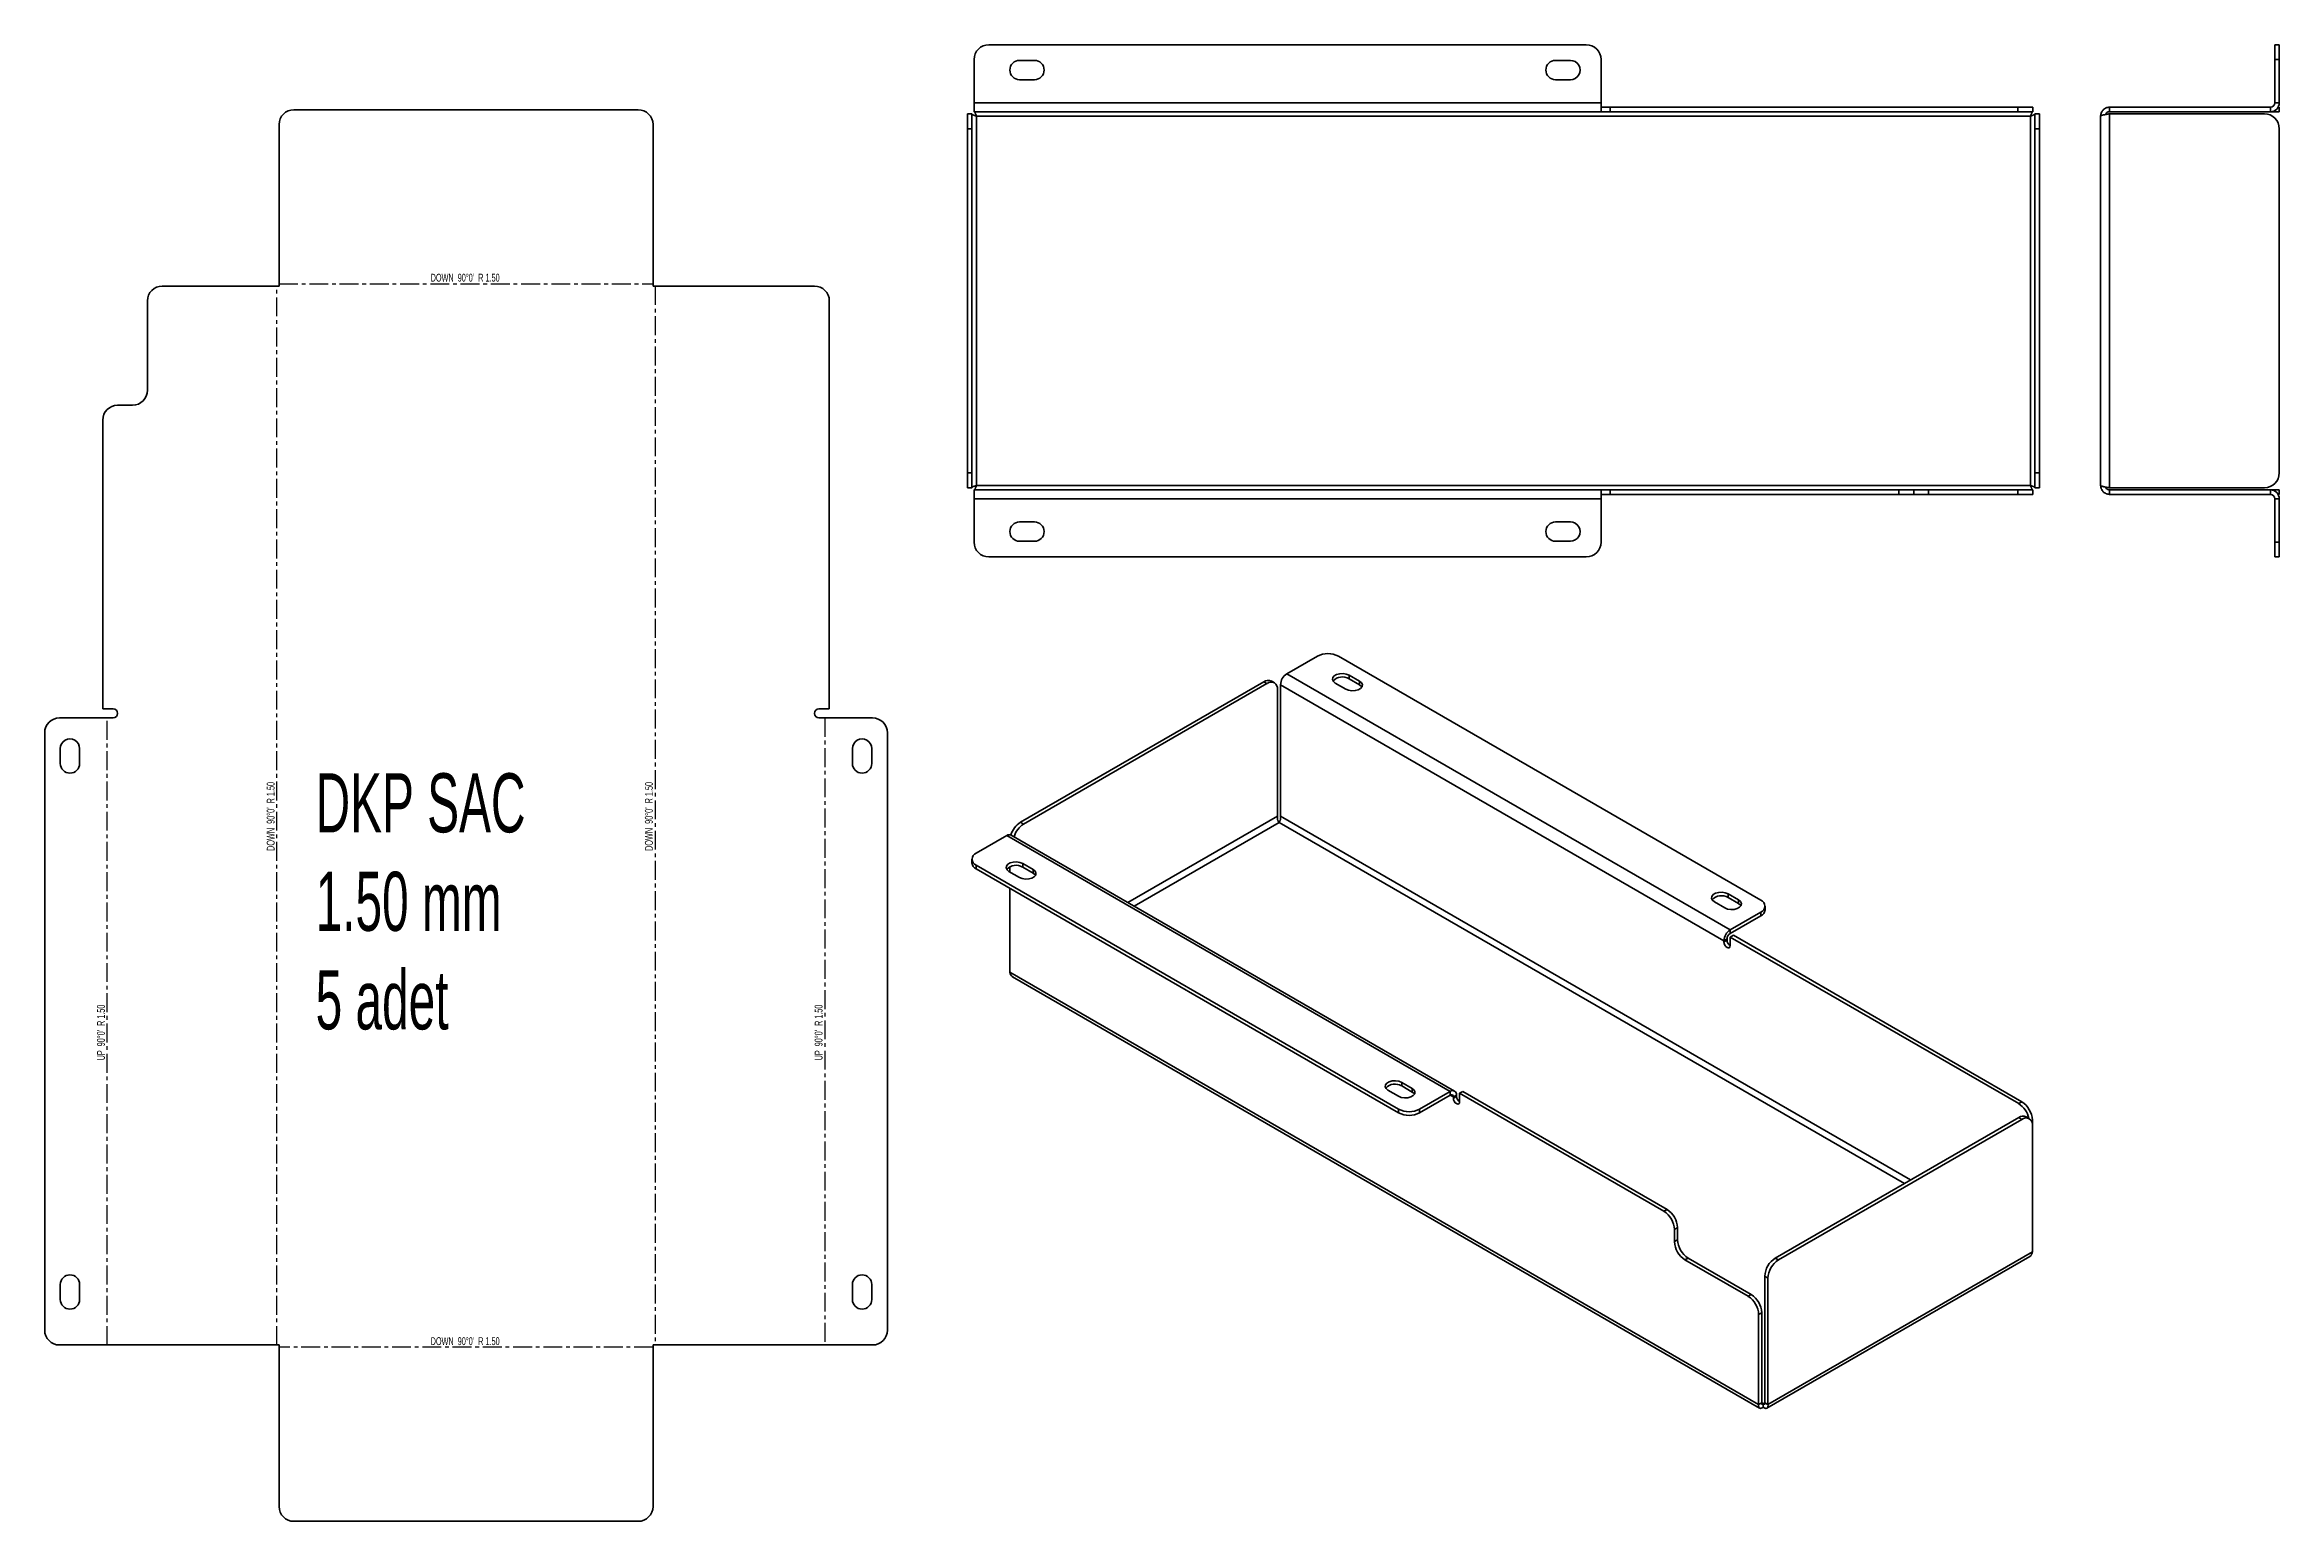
# Model space of a CAD drawing. Header units: millimetres. Extents: x -243 to 508, y -142 to 353.
import ezdxf

# ---------------------------------------------------------------- set-up
doc = ezdxf.new("R2010")
doc.units = ezdxf.units.MM
doc.linetypes.add('CENTER', pattern=[10.16, 6.35, -1.27, 1.27, -1.27])
doc.styles.add('SLDTEXTSTYLE0', font='TXT', dxfattribs={"width": 0.605})
doc.styles.add('SLDTEXTSTYLE1', font='TXT', dxfattribs={"width": 0.574118})

msp = doc.modelspace()

# ---------------------------------------------------------------- linework, layer by layer
at = {"color": 7, "linetype": 'Continuous', "lineweight": 35}
for p, q in [((74.34, 353.38), (274.92, 353.38)), ((506.18, 353.38), (507.68, 353.38)), ((506.18, 348.38), (506.18, 353.38)), ((507.68, 353.38), (507.68, 348.38)), ((69.34, 333.88), (69.34, 348.38)), ((84.63, 348.13), (89.63, 348.13)), ((264.63, 348.13), (269.63, 348.13)), ((279.92, 348.38), (279.92, 333.88)), ((507.68, 348.38), (506.18, 348.38)), ((506.18, 333.88), (506.18, 348.38)), ((507.68, 333.88), (507.68, 348.38)), ((89.63, 341.63), (84.63, 341.63)), ((269.63, 341.63), (264.63, 341.63)), ((-43.47, 331.54), (-159.05, 331.54)), ((69.34, 330.88), (69.34, 333.88)), ((69.34, 333.88), (279.92, 333.88)), ((279.92, 330.88), (69.34, 330.88)), ((279.92, 333.88), (279.92, 330.88)), ((282.92, 332.38), (279.92, 332.38)), ((282.92, 330.88), (279.92, 330.88)), ((282.92, 332.38), (282.92, 330.88)), ((282.92, 332.38), (419.92, 332.38)), ((282.92, 330.88), (419.92, 330.88)), ((419.92, 330.88), (419.92, 332.38)), ((419.92, 332.38), (424.92, 332.38)), ((424.92, 330.88), (419.92, 330.88)), ((424.92, 332.38), (424.92, 330.88)), ((450.68, 332.38), (450.68, 330.88)), ((450.68, 332.38), (504.68, 332.38)), ((450.68, 330.88), (504.68, 330.88)), ((504.68, 332.38), (504.68, 330.88)), ((507.68, 330.88), (504.68, 330.88)), ((506.18, 333.88), (507.68, 333.88)), ((507.68, 332.38), (507.28, 332.38)), ((507.68, 332.38), (507.68, 330.88)), ((-164.05, 272.33), (-164.05, 326.54)), ((-38.47, 272.33), (-38.47, 326.54)), ((67.13, 330.18), (68.63, 330.18)), ((67.13, 325.18), (67.13, 330.18)), ((68.63, 325.18), (67.13, 325.18)), ((67.13, 209.59), (67.13, 325.18)), ((68.63, 330.18), (68.63, 325.18)), ((68.63, 209.59), (68.63, 325.18)), ((70.13, 329.38), (424.13, 329.38)), ((70.13, 205.38), (70.13, 329.38)), ((424.13, 329.38), (424.13, 205.38)), ((425.63, 325.18), (425.63, 330.18)), ((425.63, 330.18), (427.13, 330.18)), ((427.13, 325.18), (425.63, 325.18)), ((425.63, 325.18), (425.63, 209.59)), ((427.13, 330.18), (427.13, 325.18)), ((427.13, 325.18), (427.13, 209.59)), ((447.68, 205.38), (447.68, 329.38)), ((450.68, 204.59), (450.68, 330.18)), ((450.68, 330.18), (502.68, 330.18)), ((507.68, 209.59), (507.68, 325.18)), ((-164.05, 272.33), (-203.26, 272.33)), ((-38.47, 272.33), (15.74, 272.33)), ((-208.26, 237.33), (-208.26, 267.33)), ((20.74, 130.33), (20.74, 267.33)), ((-223.26, 227.33), (-223.26, 130.33)), ((-218.26, 232.33), (-213.26, 232.33)), ((67.13, 209.59), (68.63, 209.59)), ((67.13, 204.59), (67.13, 209.59)), ((68.63, 204.59), (67.13, 204.59)), ((68.63, 209.59), (68.63, 204.59)), ((69.34, 203.88), (279.92, 203.88)), ((69.34, 200.88), (69.34, 203.88)), ((424.13, 205.38), (70.13, 205.38)), ((279.92, 203.88), (279.92, 200.88)), ((279.92, 203.88), (282.92, 203.88)), ((282.92, 202.38), (282.92, 203.88)), ((379.92, 203.88), (282.92, 203.88)), ((379.92, 202.38), (379.92, 203.88)), ((379.92, 203.88), (384.92, 203.88)), ((384.92, 203.88), (384.92, 202.38)), ((384.92, 203.88), (389.92, 203.88)), ((389.92, 203.88), (389.92, 202.38)), ((419.92, 203.88), (389.92, 203.88)), ((419.92, 202.38), (419.92, 203.88)), ((419.92, 203.88), (424.92, 203.88)), ((424.92, 203.88), (424.92, 202.38)), ((425.63, 209.59), (427.13, 209.59)), ((425.63, 204.59), (425.63, 209.59)), ((427.13, 204.59), (425.63, 204.59)), ((427.13, 209.59), (427.13, 204.59)), ((450.68, 204.59), (502.68, 204.59)), ((450.68, 202.38), (450.68, 203.88)), ((450.68, 203.88), (504.68, 203.88)), ((504.68, 202.38), (504.68, 203.88)), ((504.68, 203.88), (507.68, 203.88)), ((507.68, 202.38), (507.68, 203.88)), ((69.34, 200.88), (279.92, 200.88)), ((69.34, 200.88), (69.34, 186.38)), ((279.92, 202.38), (282.92, 202.38)), ((279.92, 186.38), (279.92, 200.88)), ((379.92, 202.38), (282.92, 202.38)), ((384.92, 202.38), (379.92, 202.38)), ((389.92, 202.38), (384.92, 202.38)), ((389.92, 202.38), (419.92, 202.38)), ((424.92, 202.38), (419.92, 202.38)), ((450.68, 202.38), (504.68, 202.38)), ((506.18, 200.88), (507.68, 200.88)), ((506.18, 200.88), (506.18, 186.38)), ((507.28, 202.38), (507.68, 202.38)), ((507.68, 200.88), (507.68, 186.38)), ((84.63, 193.13), (89.63, 193.13)), ((264.63, 193.13), (269.63, 193.13)), ((74.34, 181.38), (274.92, 181.38)), ((89.63, 186.63), (84.63, 186.63)), ((269.63, 186.63), (264.63, 186.63)), ((506.18, 181.38), (506.18, 186.38)), ((506.18, 186.38), (507.68, 186.38)), ((507.68, 181.38), (506.18, 181.38)), ((507.68, 186.38), (507.68, 181.38)), ((174.38, 142.11), (184.63, 148.03)), ((191.7, 148.03), (333.54, 66.15)), ((84.93, 92.28), (166.66, 139.46)), ((85.99, 91.67), (167.72, 138.85)), ((167.72, 138.85), (166.66, 139.46)), ((170.22, 139.1), (169.16, 139.71)), ((171.26, 94.35), (171.26, 136.81)), ((172.26, 94.35), (172.26, 138.44)), ((321.16, 52.48), (172.26, 138.44)), ((174.38, 142.11), (323.29, 56.15)), ((194.21, 136.99), (190.67, 139.03)), ((195.27, 141.69), (198.81, 139.65)), ((195.27, 141.69), (195.27, 140.46)), ((195.27, 140.46), (198.81, 138.42)), ((198.81, 139.65), (198.81, 138.42)), ((-219.76, 130.33), (-223.26, 130.33)), ((20.74, 130.33), (17.24, 130.33)), ((-242.77, -78.26), (-242.77, 122.33)), ((-237.77, 127.33), (-219.76, 127.33)), ((35.24, 127.33), (17.24, 127.33)), ((40.24, -78.26), (40.24, 122.33)), ((-237.52, 117.03), (-237.52, 112.03)), ((-231.02, 112.03), (-231.02, 117.03)), ((28.49, 117.03), (28.49, 112.03)), ((34.99, 112.03), (34.99, 117.03)), ((84.93, 92.28), (85.99, 91.67)), ((171.26, 94.35), (121.02, 65.35)), ((123.15, 64.12), (171.76, 92.19)), ((171.76, 92.19), (381.76, -29.05)), ((383.88, -27.82), (172.26, 94.35)), ((80.33, 87.82), (70.08, 81.9)), ((80.33, 87.82), (229.24, 1.86)), ((230.74, 2.01), (81.83, 87.97)), ((68.62, 79.86), (68.62, 78.64)), ((70.08, 77.82), (211.92, -4.06)), ((70.08, 77.82), (70.08, 76.6)), ((70.08, 76.6), (211.92, -5.28)), ((84.61, 73.72), (81.07, 75.76)), ((81.4, 75.58), (81.4, 77.35)), ((85.67, 78.42), (89.2, 76.38)), ((85.67, 78.42), (85.67, 77.19)), ((85.67, 77.19), (89.2, 75.15)), ((89.2, 76.38), (89.2, 75.15)), ((81.4, 41.89), (81.4, 70.07)), ((322.55, 68.21), (326.08, 66.17)), ((322.55, 68.21), (322.55, 66.99)), ((321.49, 63.52), (317.95, 65.56)), ((322.55, 66.99), (326.08, 64.95)), ((333.54, 62.07), (323.29, 56.15)), ((333.54, 60.85), (323.29, 54.93)), ((326.08, 66.17), (326.08, 64.95)), ((333.54, 60.85), (333.54, 62.07)), ((335, 62.89), (335, 64.11)), ((322.23, 53.09), (321.16, 52.48)), ((322.23, 52.68), (321.16, 52.07)), ((322.23, 52.68), (322.23, 53.09)), ((323.29, 54.93), (323.29, 56.15)), ((324.35, 54.31), (323.29, 53.7)), ((323.29, 53.7), (323.29, 50.84)), ((323.29, 53.7), (420.16, -2.22)), ((324.35, 54.31), (421.22, -1.61)), ((321.16, 52.07), (321.16, 52.48)), ((332.83, -103.26), (81.4, 41.89)), ((82.3, 40.36), (333.17, -104.47)), ((211.89, 0.25), (208.35, 2.29)), ((212.95, 4.94), (216.48, 2.9)), ((212.95, 4.94), (212.95, 3.71)), ((212.95, 3.71), (216.48, 1.67)), ((216.48, 2.9), (216.48, 1.67)), ((218.99, -4.06), (229.24, 1.86)), ((218.99, -5.28), (229.24, 0.64)), ((229.24, 0.64), (229.24, 1.86)), ((229.24, 0.64), (230.3, 0.02)), ((230.3, 0.02), (231.36, 0.64)), ((230.3, -0.38), (231.36, 0.23)), ((230.3, 0.02), (230.3, -0.38)), ((231.36, 0.64), (231.36, 0.23)), ((232.42, 1.25), (233.48, 1.86)), ((232.42, -1.61), (232.42, 1.25)), ((301.01, -38.35), (232.42, 1.25)), ((302.07, -37.74), (233.48, 1.86)), ((211.92, -5.28), (211.92, -4.06)), ((218.99, -4.06), (218.99, -5.28)), ((420.16, -6.88), (338.43, -54.06)), ((421.22, -7.49), (339.49, -54.68)), ((420.16, -2.22), (421.22, -1.61)), ((421.22, -7.49), (420.16, -6.88)), ((423.72, -7.25), (422.66, -6.63)), ((424.76, -7.73), (424.39, -7.94)), ((424.76, -9.53), (424.76, -7.73)), ((424.76, -51.99), (424.76, -9.53)), ((301.01, -38.35), (302.07, -37.74)), ((305.61, -43.86), (304.55, -44.47)), ((304.55, -44.47), (304.55, -48.55)), ((305.61, -47.94), (305.61, -43.86)), ((304.55, -48.55), (305.61, -47.94)), ((424.76, -51.99), (335.95, -103.26)), ((309.14, -54.07), (308.08, -54.68)), ((308.08, -54.68), (329.3, -66.92)), ((330.36, -66.31), (309.14, -54.07)), ((335.61, -104.47), (423.85, -53.53)), ((338.43, -54.06), (339.49, -54.68)), ((-237.52, -62.97), (-237.52, -67.97)), ((-231.02, -67.97), (-231.02, -62.97)), ((28.49, -62.97), (28.49, -67.97)), ((34.99, -67.97), (34.99, -62.97)), ((329.3, -66.92), (330.36, -66.31)), ((335.95, -60.8), (334.89, -60.19)), ((334.89, -102.65), (334.89, -60.19)), ((335.95, -103.26), (335.95, -60.8)), ((333.89, -72.44), (332.83, -73.05)), ((332.83, -103.26), (332.83, -73.05)), ((333.89, -102.65), (333.89, -72.44)), ((-164.05, -83.26), (-237.77, -83.26)), ((-164.05, -83.26), (-164.05, -137.47)), ((-38.47, -83.26), (35.24, -83.26)), ((-38.47, -83.26), (-38.47, -137.47)), ((332.83, -103.26), (333.89, -102.65)), ((334.39, -102.94), (333.89, -102.65)), ((334.89, -102.65), (334.39, -102.94)), ((334.39, -102.94), (334.39, -104.16)), ((335.95, -103.26), (334.89, -102.65)), ((-159.05, -142.47), (-43.47, -142.47))]:
    msp.add_line(p, q, dxfattribs=at)
at = {"color": 7, "linetype": 'CENTER'}
for p, q in [((-164.76, -83.26), (-164.76, 272.33)), ((-164.05, 273.03), (-38.47, 273.03)), ((-37.76, 272.33), (-37.76, -83.26)), ((-221.76, -83.26), (-221.76, 127.33)), ((19.24, 127.33), (19.24, -83.26)), ((-38.47, -83.97), (-164.05, -83.97))]:
    msp.add_line(p, q, dxfattribs=at)
at = {"color": 7, "linetype": 'Continuous', "lineweight": 35, "flags": 128}
for points in [[(190.67, 139.03), (190.03, 139.57), (189.73, 140.2), (189.83, 140.85), (190.31, 141.44), (191.11, 141.9), (192.13, 142.17), (193.25, 142.23), (194.34, 142.06), (195.27, 141.69)], [(198.81, 139.65), (199.45, 139.11), (199.74, 138.48), (199.65, 137.83), (199.17, 137.24), (198.37, 136.78), (197.35, 136.51), (196.22, 136.45), (195.13, 136.62), (194.21, 136.99)], [(198.81, 138.42), (199.45, 137.89), (199.58, 137.71)], [(81.07, 75.76), (80.42, 76.3), (80.13, 76.93), (80.23, 77.58), (80.71, 78.17), (81.51, 78.63), (82.53, 78.9), (83.65, 78.96), (84.74, 78.79), (85.67, 78.42)], [(89.2, 76.38), (89.85, 75.84), (90.14, 75.21), (90.04, 74.56), (89.57, 73.97), (88.77, 73.51), (87.75, 73.24), (86.62, 73.18), (85.53, 73.35), (84.61, 73.72)], [(89.2, 75.15), (89.85, 74.62), (89.98, 74.44)], [(317.95, 65.56), (317.31, 66.09), (317.01, 66.72), (317.11, 67.37), (317.59, 67.96), (318.39, 68.42), (319.41, 68.7), (320.53, 68.75), (321.62, 68.59), (322.55, 68.21)], [(326.08, 66.17), (326.73, 65.64), (327.02, 65.01), (326.93, 64.36), (326.45, 63.77), (325.65, 63.31), (324.63, 63.03), (323.5, 62.97), (322.41, 63.14), (321.49, 63.52)], [(326.08, 64.95), (326.73, 64.41), (326.86, 64.23)], [(323.29, 50.84), (323.21, 50.42), (322.98, 50.16), (322.63, 50.09), (322.23, 50.23), (321.82, 50.56), (321.48, 51.02), (321.25, 51.55), (321.16, 52.07)], [(208.35, 2.29), (207.7, 2.82), (207.41, 3.45), (207.51, 4.1), (207.99, 4.69), (208.79, 5.15), (209.81, 5.43), (210.93, 5.48), (212.02, 5.31), (212.95, 4.94)], [(216.48, 2.9), (217.13, 2.36), (217.42, 1.74), (217.32, 1.09), (216.85, 0.5), (216.05, 0.04), (215.03, -0.24), (213.9, -0.3), (212.81, -0.13), (211.89, 0.25)], [(216.48, 1.67), (217.13, 1.14), (217.26, 0.96)], [(230.3, -0.38), (230.38, -0.9), (230.61, -1.43), (230.96, -1.89), (231.36, -2.22), (231.77, -2.36), (232.11, -2.3), (232.34, -2.03), (232.42, -1.61)]]:
    msp.add_lwpolyline(points, dxfattribs=at)
at = {"color": 7, "linetype": 'Continuous', "lineweight": 35}
for centre, radius, start, end in [((74.34, 348.38), 5, 90, 180), ((274.92, 348.38), 5, 0, 90), ((84.63, 344.88), 3.25, 90, 270), ((89.63, 344.88), 3.25, 270, 90), ((264.63, 344.88), 3.25, 90, 270), ((269.63, 344.88), 3.25, 269.99999, 90.00001), ((-159.05, 326.54), 5, 90, 180), ((-43.47, 326.54), 5, 0, 90), ((504.68, 333.88), 3, 270, 0), ((504.68, 333.88), 1.5, 270, 0), ((502.68, 325.18), 5, 0, 90), ((-203.26, 267.33), 5, 90, 180), ((15.74, 267.33), 5, 0, 90), ((-213.26, 237.33), 5, 270, 360), ((-218.26, 227.33), 5, 90, 180), ((502.68, 209.59), 5, 270, 0), ((504.68, 200.88), 3, 0, 90), ((504.68, 200.88), 1.5, 0, 90), ((84.63, 189.88), 3.25, 90, 270), ((89.63, 189.88), 3.25, 270, 90), ((264.63, 189.88), 3.25, 90, 270), ((269.63, 189.88), 3.25, 269.99999, 90.00001), ((74.34, 186.38), 5, 180, 270), ((274.92, 186.38), 5, 270, 0), ((188.17, 141.21), 7.69, 62.60967, 117.39033), ((168.13, 137.42), 2.51, 65.69288, 125.61758), ((169.1, 137.16), 2.18, 350.78596, 129.20329), ((176.86, 138.23), 4.61, 122.60548, 177.39452), ((193.02, 136.8), 4.29, 58.46525, 136.68725), ((-219.76, 128.83), 1.5, 270, 90), ((17.24, 128.83), 1.5, 90, 270), ((-237.77, 122.33), 5, 90, 180), ((-234.27, 117.03), 3.25, 359.99999, 180.00001), ((31.74, 117.03), 3.25, 359.99999, 180.00001), ((35.24, 122.33), 5, 0, 90), ((-234.27, 112.03), 3.25, 180, 0), ((31.74, 112.03), 3.25, 180, 0), ((89.11, 85.77), 7.73, 122.69612, 163.01597), ((90.17, 85.16), 7.73, 122.69594, 162.9502), ((81.21, 86.6), 1.51, 65.69288, 125.61758), ((71.12, 78.89), 2.51, 185.6948, 245.62534), ((70.86, 79.86), 2.18, 110.78342, 249.21658), ((83.42, 73.53), 4.29, 58.46525, 136.68725), ((320.3, 63.33), 4.29, 58.46525, 136.68725), ((332.76, 64.11), 2.18, 290.78342, 69.21658), ((332.5, 63.14), 2.51, 294.37466, 354.3052), ((325.77, 52.27), 4.61, 122.60548, 177.39452), ((324.53, 52.99), 2.31, 122.60548, 177.39452), ((324.53, 52.79), 2.31, 182.60548, 237.39452), ((210.7, 0.06), 4.29, 58.46525, 136.68725), ((230.07, 0.85), 1.31, 350.78596, 129.20329), ((229.66, 0.13), 0.655, 350.78596, 129.20329), ((233.67, 0.33), 2.31, 182.60548, 237.39452), ((215.45, 2.77), 7.69, 242.60967, 297.39033), ((215.45, 1.54), 7.69, 242.60967, 297.39033), ((415.98, -8.75), 7.75, 11.85261, 57.32906), ((421.62, -8.93), 2.51, 65.69288, 125.61758), ((417.08, -8.08), 7.68, 2.60548, 57.39452), ((422.6, -9.19), 2.18, 350.78596, 129.20329), ((296.87, -44.82), 7.68, 2.60548, 57.39452), ((297.93, -44.21), 7.68, 2.60548, 57.39452), ((312.22, -48.2), 7.68, 182.60548, 237.39452), ((313.28, -47.59), 7.68, 182.60548, 237.39452), ((-234.27, -62.97), 3.25, 0, 180), ((31.74, -62.97), 3.25, 0, 180), ((342.57, -60.54), 7.68, 122.60548, 177.39452), ((343.63, -61.15), 7.68, 122.60548, 177.39452), ((325.16, -73.4), 7.68, 2.60548, 57.39452), ((326.22, -72.78), 7.68, 2.60548, 57.39452), ((-234.27, -67.97), 3.25, 180, 0), ((31.74, -67.97), 3.25, 180, 0), ((-237.77, -78.26), 5, 180, 270), ((35.24, -78.26), 5, 270, 0), ((-159.05, -137.47), 5, 180, 270), ((-43.47, -137.47), 5, 270, 0)]:
    msp.add_arc(centre, radius, start, end, dxfattribs=at)
for points, knots in [([(69.34, 330.88), (69.4, 330.88), (69.47, 330.84), (69.57, 330.73), (69.6, 330.69), (69.67, 330.58), (69.7, 330.51), (69.77, 330.37), (69.8, 330.3), (69.86, 330.14), (69.9, 330.05), (70, 329.78), (70.06, 329.58), (70.13, 329.38)], [0, 0, 0, 0, 0.25, 0.25, 0.375, 0.375, 0.5, 0.5, 0.625, 0.625, 0.75, 0.75, 1, 1, 1, 1]), ([(424.13, 329.38), (424.2, 329.58), (424.26, 329.78), (424.36, 330.05), (424.39, 330.13), (424.46, 330.3), (424.49, 330.37), (424.56, 330.51), (424.59, 330.58), (424.66, 330.68), (424.69, 330.73), (424.79, 330.84), (424.85, 330.88), (424.92, 330.88)], [0, 0, 0, 0, 0.25, 0.25, 0.375, 0.375, 0.5, 0.5, 0.625, 0.625, 0.75, 0.75, 1, 1, 1, 1]), ([(450.68, 332.38), (450.49, 332.38), (450.29, 332.36), (449.91, 332.29), (449.72, 332.23), (449.35, 332.08), (449.18, 331.99), (448.86, 331.77), (448.7, 331.64), (448.43, 331.37), (448.3, 331.22), (448.08, 330.89), (447.99, 330.71), (447.76, 330.17), (447.68, 329.78), (447.68, 329.38)], [0, 0, 0, 0, 0.125, 0.125, 0.25, 0.25, 0.375, 0.375, 0.5, 0.5, 0.625, 0.625, 0.75, 0.75, 1, 1, 1, 1]), ([(450.68, 330.88), (450.51, 330.86), (450.15, 330.83), (449.69, 330.54), (449.4, 330.22), (449.33, 329.99), (449.31, 329.93)], [0, 0, 0, 0, 0.299115, 0.5982299, 0.8972447, 1, 1, 1, 1]), ([(70.13, 329.38), (69.93, 329.45), (69.74, 329.52), (69.46, 329.61), (69.38, 329.65), (69.21, 329.71), (69.14, 329.75), (69, 329.81), (68.94, 329.85), (68.83, 329.91), (68.78, 329.94), (68.67, 330.04), (68.63, 330.11), (68.63, 330.18)], [0, 0, 0, 0, 0.25, 0.25, 0.375, 0.375, 0.5, 0.5, 0.625, 0.625, 0.75, 0.75, 1, 1, 1, 1]), ([(425.63, 330.18), (425.63, 330.11), (425.59, 330.04), (425.48, 329.94), (425.43, 329.91), (425.32, 329.85), (425.26, 329.81), (425.12, 329.75), (425.04, 329.71), (424.88, 329.65), (424.79, 329.61), (424.52, 329.52), (424.33, 329.45), (424.13, 329.38)], [0, 0, 0, 0, 0.25, 0.25, 0.375, 0.375, 0.5, 0.5, 0.625, 0.625, 0.75, 0.75, 1, 1, 1, 1]), ([(447.68, 329.38), (447.68, 329.42), (447.7, 329.45), (447.78, 329.52), (447.84, 329.55), (447.99, 329.61), (448.08, 329.65), (448.3, 329.71), (448.42, 329.75), (448.7, 329.81), (448.85, 329.85), (449.18, 329.91), (449.35, 329.94), (449.9, 330.04), (450.29, 330.11), (450.68, 330.18)], [0, 0, 0, 0, 0.125, 0.125, 0.25, 0.25, 0.375, 0.375, 0.5, 0.5, 0.625, 0.625, 0.75, 0.75, 1, 1, 1, 1]), ([(68.63, 204.59), (68.63, 204.66), (68.67, 204.72), (68.78, 204.82), (68.83, 204.85), (68.94, 204.92), (69, 204.95), (69.14, 205.02), (69.21, 205.05), (69.38, 205.12), (69.46, 205.15), (69.73, 205.25), (69.93, 205.32), (70.13, 205.38)], [0, 0, 0, 0, 0.25, 0.25, 0.375, 0.375, 0.5, 0.5, 0.625, 0.625, 0.75, 0.75, 1, 1, 1, 1]), ([(70.13, 205.38), (70.06, 205.19), (70, 204.99), (69.9, 204.72), (69.86, 204.63), (69.8, 204.47), (69.77, 204.39), (69.7, 204.25), (69.67, 204.19), (69.6, 204.08), (69.57, 204.04), (69.47, 203.92), (69.4, 203.88), (69.34, 203.88)], [0, 0, 0, 0, 0.25, 0.25, 0.375, 0.375, 0.5, 0.5, 0.625, 0.625, 0.75, 0.75, 1, 1, 1, 1]), ([(424.13, 205.38), (424.33, 205.32), (424.52, 205.25), (424.79, 205.15), (424.88, 205.12), (425.04, 205.05), (425.12, 205.02), (425.26, 204.95), (425.32, 204.92), (425.43, 204.86), (425.48, 204.82), (425.59, 204.72), (425.63, 204.66), (425.63, 204.59)], [0, 0, 0, 0, 0.25, 0.25, 0.375, 0.375, 0.5, 0.5, 0.625, 0.625, 0.75, 0.75, 1, 1, 1, 1]), ([(424.92, 203.88), (424.85, 203.88), (424.79, 203.92), (424.69, 204.04), (424.66, 204.08), (424.59, 204.19), (424.56, 204.25), (424.49, 204.39), (424.46, 204.47), (424.39, 204.63), (424.36, 204.72), (424.26, 204.99), (424.2, 205.19), (424.13, 205.38)], [0, 0, 0, 0, 0.25, 0.25, 0.375, 0.375, 0.5, 0.5, 0.625, 0.625, 0.75, 0.75, 1, 1, 1, 1]), ([(450.68, 204.59), (450.49, 204.62), (450.29, 204.66), (449.91, 204.72), (449.72, 204.76), (449.35, 204.82), (449.18, 204.85), (448.86, 204.92), (448.7, 204.95), (448.43, 205.02), (448.3, 205.05), (448.08, 205.12), (447.99, 205.15), (447.76, 205.25), (447.68, 205.32), (447.68, 205.38)], [0, 0, 0, 0, 0.125, 0.125, 0.25, 0.25, 0.375, 0.375, 0.5, 0.5, 0.625, 0.625, 0.75, 0.75, 1, 1, 1, 1]), ([(447.68, 205.38), (447.68, 205.19), (447.7, 204.99), (447.78, 204.61), (447.84, 204.42), (447.99, 204.05), (448.08, 203.88), (448.3, 203.56), (448.42, 203.4), (448.7, 203.12), (448.85, 203), (449.18, 202.78), (449.35, 202.69), (449.9, 202.46), (450.29, 202.38), (450.68, 202.38)], [0, 0, 0, 0, 0.125, 0.125, 0.25, 0.25, 0.375, 0.375, 0.5, 0.5, 0.625, 0.625, 0.75, 0.75, 1, 1, 1, 1]), ([(449.29, 204.84), (449.37, 204.68), (449.52, 204.37), (449.95, 204.04), (450.36, 203.9), (450.61, 203.89), (450.68, 203.88)], [0, 0, 0, 0, 0.281862, 0.579572, 0.877282, 1, 1, 1, 1]), ([(171.76, 92.19), (171.67, 92.29), (171.57, 92.43), (171.45, 92.68), (171.41, 92.76), (171.35, 92.94), (171.31, 93.04), (171.26, 93.24), (171.24, 93.34), (171.21, 93.54), (171.2, 93.65), (171.19, 93.95), (171.21, 94.16), (171.26, 94.35)], [0, 0, 0, 0, 0.25, 0.25, 0.375, 0.375, 0.5, 0.5, 0.625, 0.625, 0.75, 0.75, 1, 1, 1, 1]), ([(172.26, 94.35), (172.31, 94.16), (172.32, 93.96), (172.31, 93.65), (172.31, 93.54), (172.27, 93.34), (172.25, 93.24), (172.2, 93.04), (172.17, 92.95), (172.1, 92.76), (172.06, 92.68), (171.94, 92.43), (171.85, 92.29), (171.76, 92.19)], [0, 0, 0, 0, 0.25, 0.25, 0.375, 0.375, 0.5, 0.5, 0.625, 0.625, 0.75, 0.75, 1, 1, 1, 1]), ([(82.32, 40.39), (82.17, 40.48), (81.81, 40.69), (81.52, 41.25), (81.43, 41.72), (81.4, 41.89)], [0, 0, 0, 0, 0.306946, 0.742025, 1, 1, 1, 1]), ([(424.76, -51.99), (424.69, -52.28), (424.55, -52.85), (424.2, -53.35), (423.9, -53.47), (423.84, -53.5)], [0, 0, 0, 0, 0.435723, 0.871465, 1, 1, 1, 1]), ([(332.83, -103.26), (332.81, -103.41), (332.8, -103.55), (332.81, -103.8), (332.82, -103.92), (332.88, -104.13), (332.93, -104.22), (333.03, -104.37), (333.1, -104.43), (333.25, -104.51), (333.33, -104.54), (333.52, -104.56), (333.62, -104.55), (333.93, -104.47), (334.16, -104.35), (334.39, -104.16)], [0, 0, 0, 0, 0.125, 0.125, 0.25, 0.25, 0.375, 0.375, 0.5, 0.5, 0.625, 0.625, 0.75, 0.75, 1, 1, 1, 1]), ([(333.89, -102.65), (333.85, -102.78), (333.83, -102.9), (333.84, -103.03), (333.85, -103.07), (333.88, -103.13), (333.9, -103.16), (333.95, -103.19), (333.98, -103.19), (334.05, -103.19), (334.09, -103.18), (334.21, -103.12), (334.3, -103.04), (334.39, -102.94)], [0, 0, 0, 0, 0.25, 0.25, 0.375, 0.375, 0.5, 0.5, 0.625, 0.625, 0.75, 0.75, 1, 1, 1, 1]), ([(334.39, -102.94), (334.49, -103.04), (334.58, -103.12), (334.7, -103.18), (334.74, -103.19), (334.81, -103.19), (334.84, -103.19), (334.89, -103.16), (334.91, -103.13), (334.94, -103.07), (334.95, -103.03), (334.96, -102.9), (334.94, -102.78), (334.89, -102.65)], [0, 0, 0, 0, 0.25, 0.25, 0.375, 0.375, 0.5, 0.5, 0.625, 0.625, 0.75, 0.75, 1, 1, 1, 1]), ([(334.39, -104.16), (334.51, -104.26), (334.62, -104.33), (334.85, -104.45), (334.96, -104.5), (335.17, -104.55), (335.27, -104.56), (335.45, -104.54), (335.54, -104.51), (335.69, -104.43), (335.75, -104.37), (335.86, -104.22), (335.9, -104.13), (335.99, -103.82), (336, -103.56), (335.95, -103.26)], [0, 0, 0, 0, 0.125, 0.125, 0.25, 0.25, 0.375, 0.375, 0.5, 0.5, 0.625, 0.625, 0.75, 0.75, 1, 1, 1, 1])]:
    msp.add_open_spline(points, degree=3, knots=knots, dxfattribs=at)

# ---------------------------------------------------------------- texts
at = {"color": 7, "linetype": 'Continuous', "lineweight": 18, "char_height": 2.6458, "attachment_point": 2, "style": 'SLDTEXTSTYLE0'}
for insert in [(-101.56, 276.47), (-101.56, -80.65)]:
    msp.add_mtext("DOWN  90°0'  R 1.50", dxfattribs=dict(at, insert=insert))
at = {"color": 7, "linetype": 'Continuous', "lineweight": 0, "insert": (-151.78, 108.72), "char_height": 19.8438, "attachment_point": 1, "style": 'SLDTEXTSTYLE0'}
msp.add_mtext('DKP SAC^J1.50 mm^J5 adet', dxfattribs=at)
at = {"color": 7, "linetype": 'Continuous', "lineweight": 18, "char_height": 2.6458, "attachment_point": 2, "rotation": 90}
for s, insert, style in [("DOWN  90°0'  R 1.50", (-168.2, 94.23), 'SLDTEXTSTYLE0'), ("DOWN  90°0'  R 1.50", (-41.19, 94.23), 'SLDTEXTSTYLE0'), ("UP  90°0'  R 1.50", (-225.2, 21.68), 'SLDTEXTSTYLE1'), ("UP  90°0'  R 1.50", (15.81, 21.68), 'SLDTEXTSTYLE1')]:
    msp.add_mtext(s, dxfattribs=dict(at, insert=insert, style=style))

doc.saveas('drawing.dxf')
